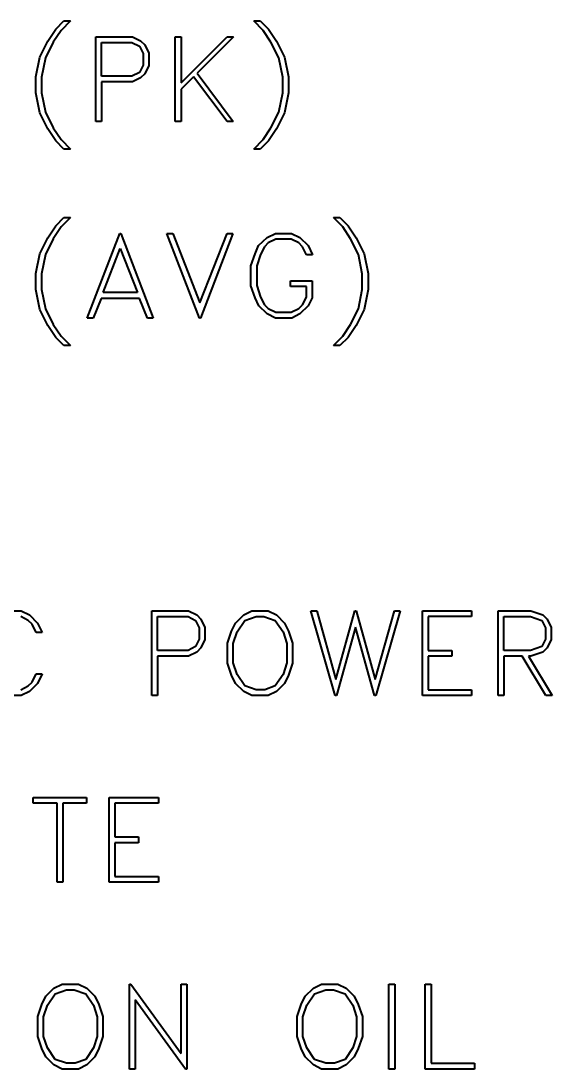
# Model space of a CAD drawing. Header units: millimetres. Extents: x 0 to 5887, y 0 to 4158.
# Drawn here: x 5015.84 to 5033.27, y 1648.68 to 1683.1 of the extents above; entities that cross this region are included whole.
import ezdxf

# ---------------------------------------------------------------- set-up
doc = ezdxf.new("R2010")
doc.units = ezdxf.units.MM
doc.header["$LTSCALE"] = 7
doc.layers.add('가시적인 것(ISO)', color=3, linetype='Continuous', lineweight=40)

msp = doc.modelspace()

# ---------------------------------------------------------------- linework, layer by layer
at = {"layer": '가시적인 것(ISO)'}
for p, q in [((5016.983, 1682.8321), (5017.2523, 1683.1039)), ((5017.4645, 1683.1039), (5017.1565, 1682.7959)), ((5017.2523, 1683.1039), (5017.4645, 1683.1039)), ((5023.4853, 1683.1039), (5023.695, 1683.1039)), ((5023.7908, 1682.7959), (5023.4853, 1683.1039)), ((5023.695, 1683.1039), (5023.9668, 1682.8321)), ((5016.719, 1682.4413), (5016.983, 1682.8321)), ((5017.1565, 1682.7959), (5016.9002, 1682.4102)), ((5018.2928, 1682.5862), (5019.4965, 1682.5862)), ((5018.2928, 1679.8036), (5018.2928, 1682.5862)), ((5019.4965, 1682.5862), (5019.7683, 1682.4516)), ((5020.9072, 1682.5862), (5021.0961, 1682.5862)), ((5020.9072, 1679.8036), (5020.9072, 1682.5862)), ((5021.0961, 1681.0694), (5022.613, 1682.5862)), ((5021.0961, 1682.5862), (5021.0961, 1681.0694)), ((5022.8227, 1682.5862), (5021.6268, 1681.3852)), ((5022.613, 1682.5862), (5022.8227, 1682.5862)), ((5024.047, 1682.4102), (5023.7908, 1682.7959)), ((5023.9668, 1682.8321), (5024.2282, 1682.4413)), ((5016.4576, 1681.9184), (5016.719, 1682.4413)), ((5016.9002, 1682.4102), (5016.644, 1681.8951)), ((5018.4818, 1682.3973), (5019.4809, 1682.3973)), ((5018.4818, 1681.2894), (5018.4818, 1682.3973)), ((5019.4809, 1682.3973), (5019.7268, 1682.2756)), ((5019.7268, 1682.2756), (5019.8485, 1682.0297)), ((5019.7683, 1682.4516), (5019.9054, 1682.317)), ((5019.9054, 1682.317), (5020.0375, 1682.0452)), ((5024.3033, 1681.8951), (5024.047, 1682.4102)), ((5024.2282, 1682.4413), (5024.4922, 1681.9184)), ((5016.3256, 1681.2635), (5016.4576, 1681.9184)), ((5016.644, 1681.8951), (5016.5145, 1681.2557)), ((5019.8485, 1682.0297), (5019.8485, 1681.657)), ((5020.0375, 1682.0452), (5020.0375, 1681.6414)), ((5024.4327, 1681.2557), (5024.3033, 1681.8951)), ((5024.4922, 1681.9184), (5024.6217, 1681.2635)), ((5019.8485, 1681.657), (5019.7268, 1681.4111)), ((5020.0375, 1681.6414), (5019.9054, 1681.3696)), ((5016.3256, 1680.738), (5016.3256, 1681.2635)), ((5016.5145, 1681.2557), (5016.5145, 1680.7432)), ((5019.4809, 1681.2894), (5018.4818, 1681.2894)), ((5019.7268, 1681.4111), (5019.4809, 1681.2894)), ((5019.7683, 1681.235), (5019.4965, 1681.1004)), ((5019.9054, 1681.3696), (5019.7683, 1681.235)), ((5021.5077, 1681.2713), (5021.0961, 1680.8597)), ((5022.6078, 1679.8036), (5021.5077, 1681.2713)), ((5021.6268, 1681.3852), (5022.8097, 1679.8036)), ((5024.4327, 1680.7432), (5024.4327, 1681.2557)), ((5024.6217, 1681.2635), (5024.6217, 1680.738)), ((5018.4818, 1681.1004), (5018.4818, 1679.8036)), ((5019.4965, 1681.1004), (5018.4818, 1681.1004)), ((5021.0961, 1680.8597), (5021.0961, 1679.8036)), ((5016.4576, 1680.0832), (5016.3256, 1680.738)), ((5016.5145, 1680.7432), (5016.644, 1680.1039)), ((5024.3033, 1680.1039), (5024.4327, 1680.7432)), ((5024.6217, 1680.738), (5024.4922, 1680.0832)), ((5016.644, 1680.1039), (5016.9002, 1679.5914)), ((5024.047, 1679.5914), (5024.3033, 1680.1039)), ((5016.719, 1679.5603), (5016.4576, 1680.0832)), ((5018.4818, 1679.8036), (5018.2928, 1679.8036)), ((5021.0961, 1679.8036), (5020.9072, 1679.8036)), ((5022.8097, 1679.8036), (5022.6078, 1679.8036)), ((5024.4922, 1680.0832), (5024.2282, 1679.5603)), ((5016.983, 1679.1694), (5016.719, 1679.5603)), ((5016.9002, 1679.5914), (5017.1565, 1679.2057)), ((5023.7908, 1679.2057), (5024.047, 1679.5914)), ((5024.2282, 1679.5603), (5023.9668, 1679.1694)), ((5017.2523, 1678.8976), (5016.983, 1679.1694)), ((5017.1565, 1679.2057), (5017.4645, 1678.8976)), ((5023.4853, 1678.8976), (5023.7908, 1679.2057)), ((5023.9668, 1679.1694), (5023.695, 1678.8976)), ((5017.4645, 1678.8976), (5017.2523, 1678.8976)), ((5023.695, 1678.8976), (5023.4853, 1678.8976)), ((5016.719, 1675.9815), (5016.983, 1676.3723)), ((5017.1565, 1676.3361), (5016.9002, 1675.9504)), ((5016.983, 1676.3723), (5017.2523, 1676.6441)), ((5017.4645, 1676.6441), (5017.1565, 1676.3361)), ((5017.2523, 1676.6441), (5017.4645, 1676.6441)), ((5026.0997, 1676.6441), (5026.3093, 1676.6441)), ((5026.4051, 1676.3361), (5026.0997, 1676.6441)), ((5026.3093, 1676.6441), (5026.5811, 1676.3723)), ((5026.6614, 1675.9504), (5026.4051, 1676.3361)), ((5026.5811, 1676.3723), (5026.8426, 1675.9815)), ((5016.4576, 1675.4586), (5016.719, 1675.9815)), ((5018.0184, 1673.3438), (5019.0823, 1676.1264)), ((5019.0823, 1676.1264), (5019.1211, 1676.1264)), ((5019.1211, 1676.1264), (5020.1824, 1673.3438)), ((5020.6328, 1676.1264), (5020.8269, 1676.1264)), ((5021.6967, 1673.3438), (5020.6328, 1676.1264)), ((5020.8269, 1676.1264), (5021.7148, 1673.8434)), ((5021.7148, 1673.8434), (5022.6052, 1676.1264)), ((5022.7968, 1676.1264), (5021.7355, 1673.3438)), ((5022.6052, 1676.1264), (5022.7968, 1676.1264)), ((5023.6329, 1675.7278), (5023.9228, 1675.9918)), ((5023.9228, 1675.9918), (5024.192, 1676.1264)), ((5024.192, 1676.1264), (5024.7252, 1676.1264)), ((5024.7252, 1676.1264), (5024.997, 1675.9918)), ((5024.997, 1675.9918), (5025.2636, 1675.7252)), ((5026.8426, 1675.9815), (5027.1066, 1675.4586)), ((5016.9002, 1675.9504), (5016.644, 1675.4353)), ((5018.5387, 1674.1799), (5019.1004, 1675.6243)), ((5019.1004, 1675.6243), (5019.6621, 1674.1799)), ((5023.5267, 1675.4586), (5023.6329, 1675.7278)), ((5023.8373, 1675.689), (5023.7079, 1675.4379)), ((5023.959, 1675.8106), (5023.8373, 1675.689)), ((5024.2075, 1675.9375), (5023.959, 1675.8106)), ((5024.7123, 1675.9375), (5024.2075, 1675.9375)), ((5024.9582, 1675.8106), (5024.7123, 1675.9375)), ((5025.0824, 1675.689), (5024.9582, 1675.8106)), ((5025.2196, 1675.4172), (5025.0824, 1675.689)), ((5025.2636, 1675.7252), (5025.4163, 1675.4172)), ((5026.9176, 1675.4353), (5026.6614, 1675.9504)), ((5016.3256, 1674.8037), (5016.4576, 1675.4586)), ((5016.644, 1675.4353), (5016.5145, 1674.7959)), ((5023.3921, 1675.0626), (5023.5267, 1675.4586)), ((5023.7079, 1675.4379), (5023.5811, 1675.0548)), ((5025.4163, 1675.4172), (5025.2196, 1675.4172)), ((5027.0471, 1674.7959), (5026.9176, 1675.4353)), ((5027.1066, 1675.4586), (5027.236, 1674.8037)), ((5023.3921, 1674.4077), (5023.3921, 1675.0626)), ((5023.5811, 1675.0548), (5023.5811, 1674.4154)), ((5016.3256, 1674.2782), (5016.3256, 1674.8037)), ((5016.5145, 1674.7959), (5016.5145, 1674.2834)), ((5027.0471, 1674.2834), (5027.0471, 1674.7959)), ((5027.236, 1674.8037), (5027.236, 1674.2782)), ((5016.4576, 1673.6234), (5016.3256, 1674.2782)), ((5016.5145, 1674.2834), (5016.644, 1673.6441)), ((5023.5267, 1674.0116), (5023.3921, 1674.4077)), ((5023.5811, 1674.4154), (5023.7079, 1674.0323)), ((5024.689, 1674.5707), (5025.3982, 1674.5707)), ((5024.689, 1674.3818), (5024.689, 1674.5707)), ((5025.2092, 1674.3818), (5024.689, 1674.3818)), ((5025.2092, 1674.0298), (5025.2092, 1674.3818)), ((5025.3982, 1674.5707), (5025.3982, 1674.0142)), ((5026.9176, 1673.6441), (5027.0471, 1674.2834)), ((5027.236, 1674.2782), (5027.1066, 1673.6234)), ((5018.4688, 1673.9909), (5018.2126, 1673.3438)), ((5019.7346, 1673.9909), (5018.4688, 1673.9909)), ((5019.6621, 1674.1799), (5018.5387, 1674.1799)), ((5019.9909, 1673.3438), (5019.7346, 1673.9909)), ((5023.6536, 1673.7424), (5023.5267, 1674.0116)), ((5023.7079, 1674.0323), (5023.8373, 1673.7813)), ((5025.0824, 1673.7838), (5025.2092, 1674.0298)), ((5025.3982, 1674.0142), (5025.2636, 1673.745)), ((5016.719, 1673.1005), (5016.4576, 1673.6234)), ((5016.644, 1673.6441), (5016.9002, 1673.1315)), ((5023.9228, 1673.4784), (5023.6536, 1673.7424)), ((5023.8373, 1673.7813), (5023.959, 1673.6596)), ((5023.959, 1673.6596), (5024.2101, 1673.5328)), ((5024.7123, 1673.5328), (5024.9608, 1673.6596)), ((5024.9608, 1673.6596), (5025.0824, 1673.7838)), ((5025.2636, 1673.745), (5024.997, 1673.4784)), ((5026.6614, 1673.1315), (5026.9176, 1673.6441)), ((5027.1066, 1673.6234), (5026.8426, 1673.1005)), ((5018.2126, 1673.3438), (5018.0184, 1673.3438)), ((5020.1824, 1673.3438), (5019.9909, 1673.3438)), ((5021.7355, 1673.3438), (5021.6967, 1673.3438)), ((5024.192, 1673.3438), (5023.9228, 1673.4784)), ((5024.7278, 1673.3438), (5024.192, 1673.3438)), ((5024.2101, 1673.5328), (5024.7123, 1673.5328)), ((5024.997, 1673.4784), (5024.7278, 1673.3438)), ((5016.983, 1672.7096), (5016.719, 1673.1005)), ((5016.9002, 1673.1315), (5017.1565, 1672.7459)), ((5026.4051, 1672.7459), (5026.6614, 1673.1315)), ((5026.8426, 1673.1005), (5026.5811, 1672.7096)), ((5017.2523, 1672.4378), (5016.983, 1672.7096)), ((5017.1565, 1672.7459), (5017.4645, 1672.4378)), ((5026.0997, 1672.4378), (5026.4051, 1672.7459)), ((5026.5811, 1672.7096), (5026.3093, 1672.4378)), ((5017.4645, 1672.4378), (5017.2523, 1672.4378)), ((5026.3093, 1672.4378), (5026.0997, 1672.4378)), ((5015.3135, 1663.7257), (5015.8467, 1663.7257)), ((5015.8467, 1663.7257), (5016.1185, 1663.5911)), ((5016.1185, 1663.5911), (5016.3851, 1663.3245)), ((5020.1358, 1663.7257), (5021.3395, 1663.7257)), ((5020.1358, 1660.9431), (5020.1358, 1663.7257)), ((5021.3395, 1663.7257), (5021.6113, 1663.5911)), ((5021.6113, 1663.5911), (5021.7484, 1663.4565)), ((5022.8822, 1663.3271), (5023.1514, 1663.5911)), ((5023.1514, 1663.5911), (5023.4206, 1663.7257)), ((5023.4206, 1663.7257), (5023.9538, 1663.7257)), ((5023.9538, 1663.7257), (5024.2256, 1663.5911)), ((5024.2256, 1663.5911), (5024.4922, 1663.3271)), ((5025.3568, 1663.7257), (5025.5509, 1663.7257)), ((5026.154, 1660.9431), (5025.3568, 1663.7257)), ((5025.5509, 1663.7257), (5026.1747, 1661.4737)), ((5026.1747, 1661.4737), (5026.8012, 1663.7257)), ((5026.8012, 1663.7257), (5026.8478, 1663.7257)), ((5026.8478, 1663.7257), (5027.4716, 1661.4737)), ((5027.4716, 1661.4737), (5028.098, 1663.7257)), ((5028.2895, 1663.7257), (5027.4949, 1660.9431)), ((5028.098, 1663.7257), (5028.2895, 1663.7257)), ((5029.0195, 1663.7257), (5030.6347, 1663.7257)), ((5029.0195, 1660.9431), (5029.0195, 1663.7257)), ((5030.6347, 1663.7257), (5030.6347, 1663.5367)), ((5031.507, 1663.7257), (5032.5787, 1663.7257)), ((5031.507, 1660.9431), (5031.507, 1663.7257)), ((5032.5787, 1663.7257), (5032.9773, 1663.5911)), ((5032.9773, 1663.5911), (5033.1196, 1663.4565)), ((5016.0797, 1663.4099), (5015.8338, 1663.5367)), ((5016.2039, 1663.2883), (5016.0797, 1663.4099)), ((5016.3411, 1663.0165), (5016.2039, 1663.2883)), ((5016.3851, 1663.3245), (5016.5378, 1663.0165)), ((5020.3248, 1663.5367), (5021.3239, 1663.5367)), ((5020.3248, 1662.4289), (5020.3248, 1663.5367)), ((5021.3239, 1663.5367), (5021.5698, 1663.4151)), ((5021.5698, 1663.4151), (5021.6915, 1663.1692)), ((5021.7484, 1663.4565), (5021.8805, 1663.1847)), ((5022.7554, 1663.0579), (5022.8822, 1663.3271)), ((5022.9366, 1663.032), (5023.1876, 1663.4099)), ((5023.1876, 1663.4099), (5023.563, 1663.5367)), ((5023.563, 1663.5367), (5023.8141, 1663.5367)), ((5023.8141, 1663.5367), (5024.1894, 1663.4099)), ((5024.1894, 1663.4099), (5024.4431, 1663.032)), ((5024.4922, 1663.3271), (5024.6217, 1663.0579)), ((5029.2084, 1663.5367), (5029.2084, 1662.4289)), ((5030.6347, 1663.5367), (5029.2084, 1663.5367)), ((5031.696, 1663.5367), (5032.5683, 1663.5367)), ((5031.696, 1662.4289), (5031.696, 1663.5367)), ((5032.5683, 1663.5367), (5032.941, 1663.4099)), ((5032.941, 1663.4099), (5033.0627, 1663.1692)), ((5033.1196, 1663.4565), (5033.2517, 1663.1847)), ((5016.5378, 1663.0165), (5016.3411, 1663.0165)), ((5021.6915, 1663.1692), (5021.6915, 1662.7964)), ((5021.8805, 1663.1847), (5021.8805, 1662.7809)), ((5022.6208, 1662.6618), (5022.7554, 1663.0579)), ((5022.8097, 1662.6541), (5022.9366, 1663.032)), ((5024.4431, 1663.032), (5024.5673, 1662.6541)), ((5024.6217, 1663.0579), (5024.7563, 1662.6618)), ((5026.8219, 1663.1951), (5026.198, 1660.9431)), ((5027.4483, 1660.9431), (5026.8219, 1663.1951)), ((5033.0627, 1663.1692), (5033.0627, 1662.7964)), ((5033.2517, 1663.1847), (5033.2517, 1662.7809)), ((5021.5698, 1662.5505), (5021.3239, 1662.4289)), ((5021.6915, 1662.7964), (5021.5698, 1662.5505)), ((5021.8805, 1662.7809), (5021.7484, 1662.5091)), ((5022.6208, 1662.007), (5022.6208, 1662.6618)), ((5022.8097, 1662.0147), (5022.8097, 1662.6541)), ((5024.5673, 1662.6541), (5024.5673, 1662.0147)), ((5024.7563, 1662.6618), (5024.7563, 1662.007)), ((5032.941, 1662.5557), (5032.5683, 1662.4289)), ((5033.0627, 1662.7964), (5032.941, 1662.5557)), ((5033.2517, 1662.7809), (5033.1196, 1662.5091)), ((5021.3239, 1662.4289), (5020.3248, 1662.4289)), ((5020.3248, 1662.2399), (5020.3248, 1660.9431)), ((5021.3395, 1662.2399), (5020.3248, 1662.2399)), ((5021.6113, 1662.3745), (5021.3395, 1662.2399)), ((5021.7484, 1662.5091), (5021.6113, 1662.3745)), ((5029.2084, 1662.4289), (5029.985, 1662.4289)), ((5029.2084, 1662.2399), (5029.2084, 1661.132)), ((5029.985, 1662.2399), (5029.2084, 1662.2399)), ((5029.985, 1662.4289), (5029.985, 1662.2399)), ((5032.5683, 1662.4289), (5031.696, 1662.4289)), ((5031.696, 1662.2399), (5031.696, 1660.9431)), ((5032.2965, 1662.2399), (5031.696, 1662.2399)), ((5033.0756, 1660.9431), (5032.2965, 1662.2399)), ((5032.4984, 1662.2399), (5033.275, 1660.9431)), ((5032.5787, 1662.2399), (5032.4984, 1662.2399)), ((5032.9773, 1662.3745), (5032.5787, 1662.2399)), ((5033.1196, 1662.5091), (5032.9773, 1662.3745)), ((5022.7554, 1661.6109), (5022.6208, 1662.007)), ((5022.9366, 1661.6368), (5022.8097, 1662.0147)), ((5024.5673, 1662.0147), (5024.4431, 1661.6368)), ((5024.7563, 1662.007), (5024.6217, 1661.6109)), ((5016.2039, 1661.3805), (5016.3411, 1661.6523)), ((5016.3411, 1661.6523), (5016.5378, 1661.6523)), ((5016.5378, 1661.6523), (5016.3851, 1661.3443)), ((5022.8822, 1661.3417), (5022.7554, 1661.6109)), ((5023.1876, 1661.2589), (5022.9366, 1661.6368)), ((5024.4431, 1661.6368), (5024.1894, 1661.2589)), ((5024.6217, 1661.6109), (5024.4922, 1661.3417)), ((5015.8338, 1661.132), (5016.0797, 1661.2589)), ((5016.0797, 1661.2589), (5016.2039, 1661.3805)), ((5016.3851, 1661.3443), (5016.1185, 1661.0777)), ((5023.1514, 1661.0777), (5022.8822, 1661.3417)), ((5023.563, 1661.132), (5023.1876, 1661.2589)), ((5024.1894, 1661.2589), (5023.8451, 1661.132)), ((5024.4922, 1661.3417), (5024.2256, 1661.0777)), ((5015.8467, 1660.9431), (5015.3135, 1660.9431)), ((5016.1185, 1661.0777), (5015.8467, 1660.9431)), ((5020.3248, 1660.9431), (5020.1358, 1660.9431)), ((5023.4206, 1660.9431), (5023.1514, 1661.0777)), ((5023.9538, 1660.9431), (5023.4206, 1660.9431)), ((5023.8451, 1661.132), (5023.563, 1661.132)), ((5024.2256, 1661.0777), (5023.9538, 1660.9431)), ((5026.198, 1660.9431), (5026.154, 1660.9431)), ((5027.4949, 1660.9431), (5027.4483, 1660.9431)), ((5030.6347, 1660.9431), (5029.0195, 1660.9431)), ((5029.2084, 1661.132), (5030.6347, 1661.132)), ((5030.6347, 1661.132), (5030.6347, 1660.9431)), ((5031.696, 1660.9431), (5031.507, 1660.9431)), ((5033.275, 1660.9431), (5033.0756, 1660.9431)), ((5016.2449, 1657.5978), (5017.9906, 1657.5978)), ((5016.2449, 1657.4085), (5016.2449, 1657.5978)), ((5017.0231, 1657.4085), (5016.2449, 1657.4085)), ((5017.0231, 1654.8094), (5017.0231, 1657.4085)), ((5017.9906, 1657.4085), (5017.2125, 1657.4085)), ((5017.2125, 1657.4085), (5017.2125, 1654.8094)), ((5017.9906, 1657.5978), (5017.9906, 1657.4085)), ((5018.7325, 1657.5978), (5020.3511, 1657.5978)), ((5018.7325, 1654.8094), (5018.7325, 1657.5978)), ((5018.9218, 1657.4085), (5018.9218, 1656.2983)), ((5020.3511, 1657.4085), (5018.9218, 1657.4085)), ((5020.3511, 1657.5978), (5020.3511, 1657.4085)), ((5018.9218, 1656.2983), (5019.7, 1656.2983)), ((5018.9218, 1656.1089), (5018.9218, 1654.9987)), ((5019.7, 1656.1089), (5018.9218, 1656.1089)), ((5019.7, 1656.2983), (5019.7, 1656.1089)), ((5018.9218, 1654.9987), (5020.3511, 1654.9987)), ((5020.3511, 1654.9987), (5020.3511, 1654.8094)), ((5017.2125, 1654.8094), (5017.0231, 1654.8094)), ((5020.3511, 1654.8094), (5018.7325, 1654.8094)), ((5016.6548, 1651.0647), (5016.9245, 1651.3292)), ((5016.9245, 1651.3292), (5017.1943, 1651.4641)), ((5016.9609, 1651.1477), (5017.337, 1651.2748)), ((5017.1943, 1651.4641), (5017.7286, 1651.4641)), ((5017.337, 1651.2748), (5017.5886, 1651.2748)), ((5017.5886, 1651.2748), (5017.9647, 1651.1477)), ((5017.7286, 1651.4641), (5018.001, 1651.3292)), ((5018.001, 1651.3292), (5018.2682, 1651.0647)), ((5019.4043, 1651.4641), (5019.4484, 1651.4641)), ((5019.4043, 1648.6757), (5019.4043, 1651.4641)), ((5019.4484, 1651.4641), (5021.0955, 1649.1893)), ((5021.0955, 1651.4641), (5021.2849, 1651.4641)), ((5021.0955, 1649.1893), (5021.0955, 1651.4641)), ((5021.2849, 1651.4641), (5021.2849, 1648.6757)), ((5025.1705, 1651.0647), (5025.4403, 1651.3292)), ((5025.4403, 1651.3292), (5025.7101, 1651.4641)), ((5025.4766, 1651.1477), (5025.8527, 1651.2748)), ((5025.7101, 1651.4641), (5026.2444, 1651.4641)), ((5025.8527, 1651.2748), (5026.1044, 1651.2748)), ((5026.1044, 1651.2748), (5026.4805, 1651.1477)), ((5026.2444, 1651.4641), (5026.5168, 1651.3292)), ((5026.5168, 1651.3292), (5026.784, 1651.0647)), ((5027.9201, 1651.4641), (5028.1094, 1651.4641)), ((5027.9201, 1648.6757), (5027.9201, 1651.4641)), ((5028.1094, 1651.4641), (5028.1094, 1648.6757)), ((5029.1133, 1651.4641), (5029.3026, 1651.4641)), ((5029.1133, 1648.6757), (5029.1133, 1651.4641)), ((5029.3026, 1651.4641), (5029.3026, 1648.865)), ((5016.5277, 1650.7949), (5016.6548, 1651.0647)), ((5016.7092, 1650.769), (5016.9609, 1651.1477)), ((5017.9647, 1651.1477), (5018.2189, 1650.769)), ((5018.2682, 1651.0647), (5018.3979, 1650.7949)), ((5019.5937, 1650.9505), (5019.5937, 1648.6757)), ((5021.2408, 1648.6757), (5019.5937, 1650.9505)), ((5025.0434, 1650.7949), (5025.1705, 1651.0647)), ((5025.225, 1650.769), (5025.4766, 1651.1477)), ((5026.4805, 1651.1477), (5026.7347, 1650.769)), ((5026.784, 1651.0647), (5026.9136, 1650.7949)), ((5016.3928, 1650.398), (5016.5277, 1650.7949)), ((5016.5821, 1650.3903), (5016.7092, 1650.769)), ((5018.2189, 1650.769), (5018.3434, 1650.3903)), ((5018.3979, 1650.7949), (5018.5328, 1650.398)), ((5024.9086, 1650.398), (5025.0434, 1650.7949)), ((5025.0979, 1650.3903), (5025.225, 1650.769)), ((5026.7347, 1650.769), (5026.8592, 1650.3903)), ((5026.9136, 1650.7949), (5027.0485, 1650.398)), ((5016.3928, 1649.7418), (5016.3928, 1650.398)), ((5016.5821, 1649.7496), (5016.5821, 1650.3903)), ((5018.3434, 1650.3903), (5018.3434, 1649.7496)), ((5018.5328, 1650.398), (5018.5328, 1649.7418)), ((5024.9086, 1649.7418), (5024.9086, 1650.398)), ((5025.0979, 1649.7496), (5025.0979, 1650.3903)), ((5026.8592, 1650.3903), (5026.8592, 1649.7496)), ((5027.0485, 1650.398), (5027.0485, 1649.7418)), ((5016.5277, 1649.3449), (5016.3928, 1649.7418)), ((5016.7092, 1649.3709), (5016.5821, 1649.7496)), ((5018.3434, 1649.7496), (5018.2189, 1649.3709)), ((5018.5328, 1649.7418), (5018.3979, 1649.3449)), ((5025.0434, 1649.3449), (5024.9086, 1649.7418)), ((5025.225, 1649.3709), (5025.0979, 1649.7496)), ((5026.8592, 1649.7496), (5026.7347, 1649.3709)), ((5027.0485, 1649.7418), (5026.9136, 1649.3449)), ((5016.6548, 1649.0751), (5016.5277, 1649.3449)), ((5016.9609, 1648.9921), (5016.7092, 1649.3709)), ((5018.2189, 1649.3709), (5017.9647, 1648.9921)), ((5018.3979, 1649.3449), (5018.2682, 1649.0751)), ((5025.1705, 1649.0751), (5025.0434, 1649.3449)), ((5025.4766, 1648.9921), (5025.225, 1649.3709)), ((5026.7347, 1649.3709), (5026.4805, 1648.9921)), ((5026.9136, 1649.3449), (5026.784, 1649.0751)), ((5016.9245, 1648.8106), (5016.6548, 1649.0751)), ((5017.1943, 1648.6757), (5016.9245, 1648.8106)), ((5017.337, 1648.865), (5016.9609, 1648.9921)), ((5017.6197, 1648.865), (5017.337, 1648.865)), ((5017.9647, 1648.9921), (5017.6197, 1648.865)), ((5018.001, 1648.8106), (5017.7286, 1648.6757)), ((5018.2682, 1649.0751), (5018.001, 1648.8106)), ((5025.4403, 1648.8106), (5025.1705, 1649.0751)), ((5025.7101, 1648.6757), (5025.4403, 1648.8106)), ((5025.8527, 1648.865), (5025.4766, 1648.9921)), ((5026.1355, 1648.865), (5025.8527, 1648.865)), ((5026.4805, 1648.9921), (5026.1355, 1648.865)), ((5026.5168, 1648.8106), (5026.2444, 1648.6757)), ((5026.784, 1649.0751), (5026.5168, 1648.8106)), ((5029.3026, 1648.865), (5030.7319, 1648.865)), ((5030.7319, 1648.865), (5030.7319, 1648.6757)), ((5017.7286, 1648.6757), (5017.1943, 1648.6757)), ((5019.5937, 1648.6757), (5019.4043, 1648.6757)), ((5021.2849, 1648.6757), (5021.2408, 1648.6757)), ((5026.2444, 1648.6757), (5025.7101, 1648.6757)), ((5028.1094, 1648.6757), (5027.9201, 1648.6757)), ((5030.7319, 1648.6757), (5029.1133, 1648.6757))]:
    msp.add_line(p, q, dxfattribs=at)

doc.saveas('drawing.dxf')
